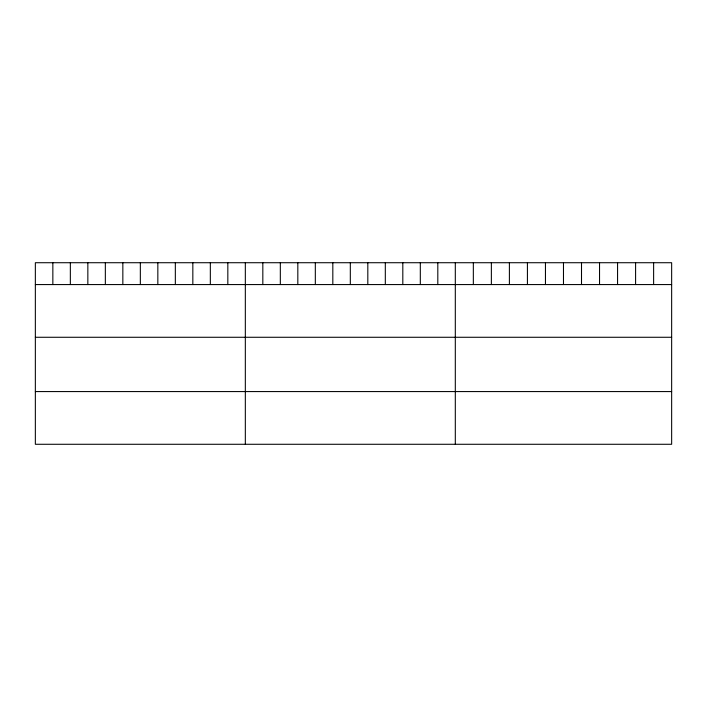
<?xml version="1.0" encoding="UTF-8"?>
<svg xmlns="http://www.w3.org/2000/svg" width="707" height="707" viewBox="0 0 707 707"><rect width="100%" height="100%" fill="white"/><g stroke="black" fill="none" stroke-linecap="round" stroke-linejoin="round"><path stroke-width="1.06" d="M671.65 284.567L671.65 444.279L35.35 444.279L35.35 262.721L671.65 262.721L671.65 284.567L35.35 284.567M35.35 337.274L671.65 337.274M35.35 391.572L671.65 391.572M653.622 262.721L653.622 284.567M635.593 262.721L635.593 284.567M617.564 262.721L617.564 284.567M599.536 262.721L599.536 284.567M581.508 262.721L581.508 284.567M563.479 262.721L563.479 284.567M545.451 262.721L545.451 284.567M527.422 262.721L527.422 284.567M509.394 262.721L509.394 284.567M491.365 262.721L491.365 284.567M473.337 262.721L473.337 284.567M455.308 262.721L455.308 444.279M437.81 262.721L437.81 284.567M420.312 262.721L420.312 284.567M402.813 262.721L402.813 284.567M385.315 262.721L385.315 284.567M367.817 262.721L367.817 284.567M350.318 262.721L350.318 284.567M332.82 262.721L332.82 284.567M315.322 262.721L315.322 284.567M297.824 262.721L297.824 284.567M280.325 262.721L280.325 284.567M262.827 262.721L262.827 284.567M245.329 262.721L245.329 444.279M227.831 262.721L227.831 284.567M210.333 262.721L210.333 284.567M192.834 262.721L192.834 284.567M175.336 262.721L175.336 284.567M157.838 262.721L157.838 284.567M140.34 262.721L140.34 284.567M122.841 262.721L122.841 284.567M105.343 262.721L105.343 284.567M87.845 262.721L87.845 284.567M70.346 262.721L70.346 284.567M52.848 262.721L52.848 284.567"/></g></svg>
